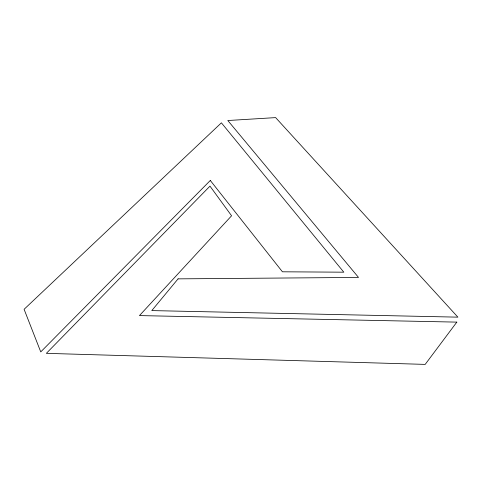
<?xml version="1.0" encoding="UTF-8"?>
<svg xmlns="http://www.w3.org/2000/svg" width="482" height="482" viewBox="0 0 482 482"><rect width="100%" height="100%" fill="white"/><g stroke="black" fill="none" stroke-linecap="round" stroke-linejoin="round"><path stroke-width="0.72" d="M456.822 322.121L425.184 364.392L46.356 353.342L209.983 186.13L231.583 215.779L139.461 315.589L456.822 322.121M178.081 278.861L151.794 310.589L457.9 317.156L275.626 117.608L227.811 120.524L358.512 277.427L178.081 278.861M210.297 180.473L40.753 351.896L24.1 309.305L221.395 122.832L343.829 272.185L282.44 271.8L210.297 180.473"/></g></svg>
